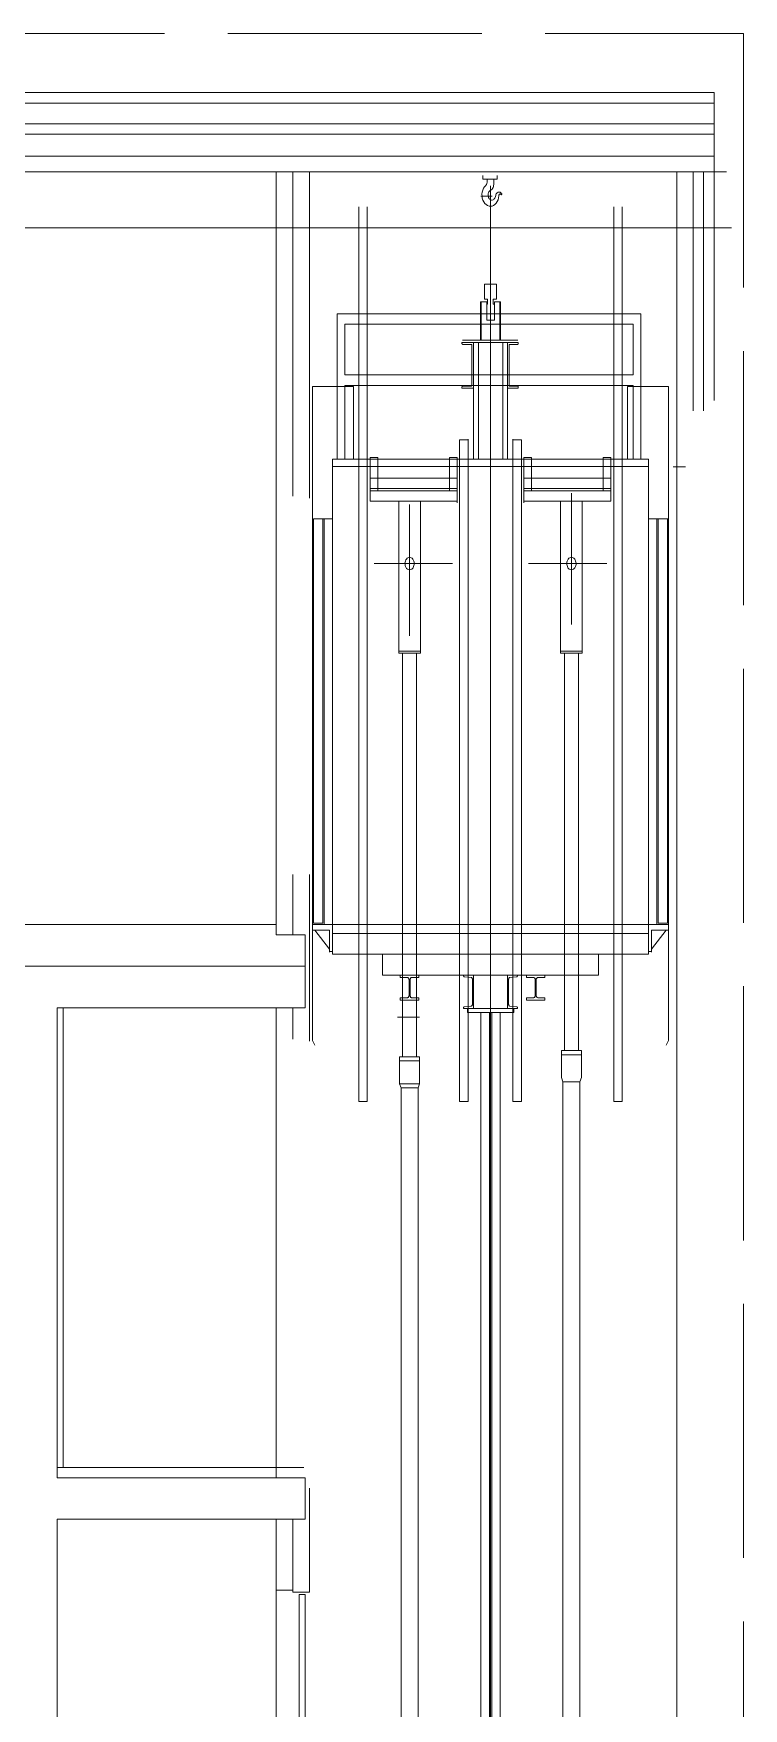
# Model space of a CAD drawing. Header units: millimetres. Extents: x 2546.3 to 2611.3, y 1346 to 1389.8.
# Drawn here: x 2604.56 to 2611.27, y 1373.97 to 1389.79 of the extents above; entities that cross this region are included whole.
import ezdxf

# ---------------------------------------------------------------- set-up
doc = ezdxf.new("R2010")
doc.units = ezdxf.units.MM
doc.linetypes.add('ACAD_ISO02W100', pattern=[15, 12, -3])
for name, color, linetype, lineweight in [('projection', 145, 'Continuous', 5), ('sect3', 251, 'Continuous', 15), ('wall sections', 7, 'Continuous', 5)]:
    doc.layers.add(name, color=color, linetype=linetype, lineweight=lineweight)
doc.layers.add('sect2', color=177, linetype='Continuous')
doc.layers.add('small section', color=35, linetype='Continuous')

msp = doc.modelspace()

# ---------------------------------------------------------------- linework, layer by layer
at = {"layer": 'projection', "color": 7, "linetype": 'ACAD_ISO02W100', "ltscale": 0.2}
msp.add_lwpolyline([(2546.397, 1389.787), (2611.271, 1389.787), (2611.271, 1347.605), (2546.397, 1347.605)], close=True, dxfattribs=at)
at = {"layer": 'sect2', "linetype": 'Continuous', "lineweight": 0}
for points in [[(2595.697, 1389.228), (2610.993, 1389.228)], [(2610.993, 1389.13), (2610.993, 1389.228)], [(2610.993, 1388.933), (2610.993, 1388.835)], [(2610.993, 1388.629), (2610.993, 1388.481)], [(2603.976, 1381.37), (2606.854, 1381.37)], [(2606.854, 1381.272), (2606.854, 1381.37)], [(2607.128, 1381.272), (2606.854, 1381.272)], [(2607.128, 1381.272), (2607.128, 1380.977)], [(2604.782, 1376.243), (2607.113, 1376.243)], [(2606.854, 1376.144), (2606.854, 1376.243)]]:
    msp.add_lwpolyline(points, dxfattribs=at)
at = {"layer": 'sect3', "linetype": 'Continuous', "lineweight": 0}
for points in [[(2547.84, 1388.481), (2611.111, 1388.481)], [(2608.808, 1388.445), (2608.808, 1388.411)], [(2608.847, 1388.411), (2608.808, 1388.411)], [(2608.847, 1388.385), (2608.847, 1388.378), (2608.845, 1388.372), (2608.843, 1388.366), (2608.841, 1388.361), (2608.838, 1388.356), (2608.834, 1388.352)], [(2608.847, 1388.385), (2608.847, 1388.411)], [(2608.909, 1388.411), (2608.847, 1388.411)], [(2608.909, 1388.362), (2608.908, 1388.352), (2608.907, 1388.341), (2608.903, 1388.332), (2608.899, 1388.324), (2608.894, 1388.316), (2608.887, 1388.311), (2608.88, 1388.306)], [(2608.943, 1388.445), (2608.943, 1388.411), (2608.909, 1388.411)], [(2608.909, 1388.362), (2608.909, 1388.411)], [(2610.796, 1388.481), (2610.796, 1386.222)], [(2610.894, 1388.481), (2610.894, 1386.222)], [(2610.993, 1388.481), (2610.993, 1386.321)], [(2608.894, 1388.249), (2608.787, 1388.249)], [(2608.957, 1388.255), (2608.955, 1388.236), (2608.95, 1388.217), (2608.942, 1388.2), (2608.933, 1388.185), (2608.921, 1388.172), (2608.908, 1388.163), (2608.894, 1388.157), (2608.879, 1388.155), (2608.865, 1388.156), (2608.851, 1388.161), (2608.838, 1388.17), (2608.825, 1388.181), (2608.815, 1388.196), (2608.807, 1388.212), (2608.801, 1388.23), (2608.799, 1388.25), (2608.798, 1388.27), (2608.8, 1388.289), (2608.805, 1388.307), (2608.813, 1388.325), (2608.822, 1388.34), (2608.834, 1388.352)], [(2608.928, 1388.257), (2608.926, 1388.247), (2608.924, 1388.238), (2608.92, 1388.231), (2608.915, 1388.224), (2608.909, 1388.219), (2608.903, 1388.215), (2608.896, 1388.213), (2608.89, 1388.213), (2608.883, 1388.215), (2608.876, 1388.218), (2608.87, 1388.223), (2608.865, 1388.229), (2608.861, 1388.237), (2608.859, 1388.246), (2608.857, 1388.255), (2608.857, 1388.264), (2608.858, 1388.274), (2608.86, 1388.282), (2608.864, 1388.29), (2608.868, 1388.297), (2608.874, 1388.302), (2608.88, 1388.306)], [(2608.879, 1382.275), (2608.879, 1388.347)], [(2608.928, 1388.257), (2608.93, 1388.264), (2608.934, 1388.272), (2608.938, 1388.278), (2608.943, 1388.283), (2608.95, 1388.287), (2608.956, 1388.289), (2608.962, 1388.289), (2608.969, 1388.288), (2608.974, 1388.284), (2608.98, 1388.28), (2608.985, 1388.274)], [(2608.957, 1388.255), (2608.957, 1388.258), (2608.959, 1388.261), (2608.96, 1388.264), (2608.961, 1388.266), (2608.963, 1388.268), (2608.965, 1388.27), (2608.968, 1388.27), (2608.97, 1388.271), (2608.972, 1388.27), (2608.974, 1388.27), (2608.977, 1388.268), (2608.978, 1388.266)], [(2608.985, 1388.274), (2608.985, 1388.273), (2608.986, 1388.272), (2608.986, 1388.271), (2608.986, 1388.27), (2608.986, 1388.269), (2608.986, 1388.268), (2608.985, 1388.267), (2608.985, 1388.266), (2608.984, 1388.265), (2608.983, 1388.264), (2608.982, 1388.264), (2608.982, 1388.264), (2608.981, 1388.264), (2608.98, 1388.264), (2608.979, 1388.265), (2608.978, 1388.266)], [(2607.633, 1388.15), (2607.633, 1382.029)], [(2607.713, 1388.15), (2607.713, 1382.024)], [(2610.045, 1384.721), (2610.045, 1388.149)], [(2610.125, 1381.089), (2610.125, 1388.149)], [(2600.533, 1387.951), (2611.157, 1387.951)], [(2608.821, 1387.278), (2608.821, 1387.42)], [(2608.936, 1387.42), (2608.821, 1387.42)], [(2608.936, 1387.278), (2608.936, 1387.42)], [(2608.784, 1387.252), (2608.784, 1386.889), (2608.614, 1386.889)], [(2608.792, 1387.252), (2608.784, 1387.252)], [(2608.843, 1387.252), (2608.792, 1387.252)], [(2608.792, 1387.252), (2608.792, 1386.889)], [(2608.852, 1387.278), (2608.821, 1387.278)], [(2608.843, 1387.252), (2608.843, 1387.23)], [(2608.852, 1387.23), (2608.852, 1387.278)], [(2608.905, 1387.23), (2608.905, 1387.278)], [(2608.936, 1387.278), (2608.905, 1387.278)], [(2608.916, 1387.252), (2608.916, 1387.23)], [(2608.966, 1387.252), (2608.916, 1387.252)], [(2608.974, 1387.252), (2608.966, 1387.252)], [(2608.966, 1387.252), (2608.966, 1386.889)], [(2608.974, 1387.252), (2608.974, 1386.907)], [(2610.3, 1387.14), (2607.429, 1387.14), (2607.429, 1385.765), (2607.385, 1385.765)], [(2608.852, 1387.23), (2608.843, 1387.23), (2608.843, 1387.079)], [(2608.916, 1387.23), (2608.905, 1387.23)], [(2608.916, 1387.23), (2608.916, 1387.079)], [(2610.3, 1385.765), (2610.3, 1387.14)], [(2610.227, 1387.042), (2607.502, 1387.042), (2607.502, 1386.562), (2610.227, 1386.562), (2610.227, 1387.042)], [(2608.916, 1387.079), (2608.843, 1387.079)], [(2608.765, 1386.869), (2608.704, 1386.869)], [(2608.996, 1386.869), (2608.765, 1386.869)], [(2608.765, 1386.869), (2608.765, 1385.765)], [(2608.792, 1386.889), (2608.784, 1386.889)], [(2608.966, 1386.889), (2608.792, 1386.889)], [(2608.974, 1386.907), (2608.974, 1386.889), (2608.966, 1386.889)], [(2609.138, 1386.889), (2608.974, 1386.889)], [(2609.039, 1386.869), (2608.996, 1386.869)], [(2608.996, 1386.869), (2608.996, 1385.765)], [(2607.502, 1385.765), (2607.502, 1386.463)], [(2607.502, 1386.463), (2610.227, 1386.463), (2610.227, 1385.765), (2610.3, 1385.765)], [(2607.195, 1386.451), (2607.195, 1385.202)], [(2607.583, 1386.451), (2607.195, 1386.451)], [(2608.719, 1386.437), (2608.719, 1385.765), (2607.502, 1385.765)], [(2607.583, 1386.451), (2607.583, 1385.765)], [(2609.039, 1386.437), (2609.039, 1385.765), (2608.996, 1385.765)], [(2610.175, 1385.765), (2610.175, 1386.451)], [(2610.563, 1385.202), (2610.563, 1386.451), (2610.175, 1386.451)], [(2608.667, 1385.949), (2608.587, 1385.949)], [(2608.587, 1385.949), (2608.587, 1382.024)], [(2608.667, 1385.956), (2608.667, 1385.949)], [(2608.667, 1385.949), (2608.667, 1382.029)], [(2609.171, 1385.949), (2609.09, 1385.949), (2609.09, 1385.956)], [(2609.09, 1380.539), (2609.09, 1385.949)], [(2609.171, 1380.893), (2609.171, 1385.949)], [(2607.385, 1385.696), (2607.385, 1385.765)], [(2610.373, 1385.696), (2607.385, 1385.696)], [(2607.385, 1385.202), (2607.385, 1385.696)], [(2607.502, 1385.765), (2607.429, 1385.765)], [(2607.74, 1385.585), (2607.74, 1385.782)], [(2607.813, 1385.782), (2607.74, 1385.782)], [(2608.49, 1385.586), (2607.813, 1385.586), (2607.813, 1385.782)], [(2608.49, 1385.586), (2608.49, 1385.782)], [(2608.563, 1385.782), (2608.49, 1385.782)], [(2608.563, 1385.571), (2608.563, 1385.782)], [(2608.765, 1385.765), (2608.719, 1385.765)], [(2608.996, 1385.765), (2608.765, 1385.765)], [(2609.039, 1385.765), (2610.227, 1385.765)], [(2609.195, 1385.782), (2609.195, 1385.571)], [(2609.268, 1385.782), (2609.195, 1385.782)], [(2609.268, 1385.782), (2609.268, 1385.586)], [(2609.945, 1385.782), (2609.945, 1385.586)], [(2610.018, 1385.782), (2609.945, 1385.782)], [(2610.018, 1385.782), (2610.018, 1385.585)], [(2610.3, 1385.765), (2610.373, 1385.765)], [(2610.373, 1385.696), (2610.373, 1385.765)], [(2610.373, 1385.696), (2610.373, 1385.202)], [(2610.373, 1385.696), (2610.373, 1385.271)], [(2610.723, 1385.694), (2610.607, 1385.694)], [(2607.813, 1385.586), (2607.74, 1385.585)], [(2607.74, 1385.37), (2607.74, 1385.585)], [(2608.49, 1385.468), (2607.813, 1385.468), (2607.813, 1385.586)], [(2608.563, 1385.468), (2608.49, 1385.468), (2608.49, 1385.586)], [(2608.563, 1385.586), (2608.49, 1385.586)], [(2608.563, 1385.355), (2608.563, 1385.586)], [(2609.268, 1385.586), (2609.195, 1385.586)], [(2609.195, 1385.586), (2609.195, 1385.355)], [(2609.945, 1385.586), (2609.268, 1385.586)], [(2609.268, 1385.586), (2609.268, 1385.468)], [(2609.945, 1385.586), (2609.945, 1385.468)], [(2610.018, 1385.585), (2609.945, 1385.586)], [(2610.018, 1385.585), (2610.018, 1385.37)], [(2606.854, 1385.416), (2606.854, 1381.37)], [(2608.563, 1385.488), (2607.74, 1385.488)], [(2607.813, 1385.468), (2607.74, 1385.468)], [(2608.563, 1385.37), (2607.74, 1385.37)], [(2608.012, 1385.37), (2608.012, 1384.829)], [(2608.216, 1385.37), (2608.216, 1384.829)], [(2610.018, 1385.488), (2609.195, 1385.488)], [(2609.268, 1385.488), (2609.195, 1385.488)], [(2609.268, 1385.468), (2609.195, 1385.468)], [(2610.018, 1385.37), (2609.195, 1385.37)], [(2609.945, 1385.468), (2609.268, 1385.468)], [(2609.542, 1384.829), (2609.542, 1385.37)], [(2609.644, 1385.446), (2609.644, 1384.205)], [(2609.746, 1384.829), (2609.746, 1385.37)], [(2610.018, 1385.468), (2609.945, 1385.468)], [(2607.195, 1381.37), (2607.195, 1385.202)], [(2607.205, 1381.382), (2607.205, 1385.202)], [(2607.294, 1385.202), (2607.205, 1385.202)], [(2607.294, 1381.382), (2607.294, 1385.202)], [(2607.307, 1385.202), (2607.294, 1385.202)], [(2607.385, 1381.37), (2607.385, 1385.202), (2607.307, 1385.202)], [(2607.307, 1381.37), (2607.307, 1385.202)], [(2608.114, 1384.096), (2608.114, 1385.338)], [(2610.373, 1385.202), (2610.373, 1381.37)], [(2610.451, 1385.202), (2610.373, 1385.202)], [(2610.464, 1385.202), (2610.451, 1385.202), (2610.451, 1381.37)], [(2610.553, 1385.202), (2610.464, 1385.202), (2610.464, 1381.382)], [(2610.563, 1385.202), (2610.553, 1385.202), (2610.553, 1381.382)], [(2610.563, 1385.202), (2610.563, 1381.37)], [(2607.778, 1384.78), (2607.781, 1384.78)], [(2607.781, 1384.78), (2607.875, 1384.78)], [(2607.875, 1384.78), (2608.07, 1384.78)], [(2608.012, 1383.954), (2608.012, 1384.829)], [(2608.114, 1384.839), (2608.122, 1384.838), (2608.13, 1384.835), (2608.137, 1384.83), (2608.144, 1384.822), (2608.149, 1384.814), (2608.154, 1384.804), (2608.156, 1384.794), (2608.157, 1384.783), (2608.157, 1384.772), (2608.155, 1384.761), (2608.151, 1384.751), (2608.147, 1384.741), (2608.141, 1384.734), (2608.134, 1384.727), (2608.126, 1384.724), (2608.118, 1384.721), (2608.11, 1384.721), (2608.101, 1384.724), (2608.094, 1384.727), (2608.086, 1384.734), (2608.081, 1384.741), (2608.076, 1384.751), (2608.072, 1384.761), (2608.071, 1384.772), (2608.07, 1384.783), (2608.071, 1384.794), (2608.074, 1384.804), (2608.078, 1384.814), (2608.084, 1384.822), (2608.09, 1384.83), (2608.097, 1384.835), (2608.106, 1384.838), (2608.114, 1384.839)], [(2608.07, 1384.78), (2608.52, 1384.78)], [(2608.216, 1383.954), (2608.216, 1384.829)], [(2609.238, 1384.78), (2609.688, 1384.78)], [(2609.542, 1384.829), (2609.542, 1383.954)], [(2609.644, 1384.839), (2609.653, 1384.838), (2609.661, 1384.835), (2609.668, 1384.83), (2609.675, 1384.822), (2609.68, 1384.814), (2609.684, 1384.804), (2609.687, 1384.794), (2609.688, 1384.783), (2609.688, 1384.772), (2609.685, 1384.761), (2609.682, 1384.751), (2609.677, 1384.741), (2609.671, 1384.734), (2609.664, 1384.727), (2609.657, 1384.724), (2609.649, 1384.721), (2609.64, 1384.721), (2609.632, 1384.724), (2609.624, 1384.727), (2609.617, 1384.734), (2609.611, 1384.741), (2609.606, 1384.751), (2609.603, 1384.761), (2609.601, 1384.772), (2609.601, 1384.783), (2609.602, 1384.794), (2609.605, 1384.804), (2609.609, 1384.814), (2609.614, 1384.822), (2609.62, 1384.83), (2609.628, 1384.835), (2609.636, 1384.838), (2609.644, 1384.839)], [(2609.688, 1384.78), (2609.883, 1384.78)], [(2609.746, 1384.829), (2609.746, 1383.954)], [(2609.883, 1384.78), (2609.98, 1384.78)], [(2610.045, 1381.089), (2610.045, 1384.721)], [(2608.012, 1383.935), (2608.012, 1383.954)], [(2608.216, 1383.954), (2608.012, 1383.954)], [(2608.179, 1383.935), (2608.012, 1383.935)], [(2608.048, 1383.935), (2608.048, 1380.893)], [(2608.179, 1380.893), (2608.179, 1383.935)], [(2608.216, 1383.935), (2608.179, 1383.935)], [(2608.216, 1383.935), (2608.216, 1383.954)], [(2609.542, 1383.954), (2609.542, 1383.935)], [(2609.746, 1383.954), (2609.542, 1383.954)], [(2609.746, 1383.935), (2609.542, 1383.935)], [(2609.579, 1383.935), (2609.579, 1380.893)], [(2609.71, 1383.935), (2609.71, 1380.893)], [(2609.746, 1383.954), (2609.746, 1383.935)], [(2608.879, 1349.211), (2608.879, 1382.275)], [(2607.633, 1382.029), (2607.633, 1381.089)], [(2608.667, 1382.029), (2608.667, 1380.539)], [(2607.713, 1382.024), (2607.713, 1381.089)], [(2608.587, 1382.024), (2608.587, 1380.893)], [(2607.307, 1381.625), (2607.307, 1381.617)], [(2610.451, 1381.617), (2610.451, 1381.625)], [(2607.195, 1380.275), (2607.195, 1381.37)], [(2607.294, 1381.382), (2607.205, 1381.382)], [(2607.356, 1381.137), (2607.218, 1381.317)], [(2608.179, 1381.37), (2607.385, 1381.37)], [(2607.385, 1381.089), (2607.385, 1381.285), (2607.385, 1381.37)], [(2607.385, 1381.089), (2607.385, 1381.285)], [(2607.633, 1381.285), (2607.385, 1381.285)], [(2607.713, 1381.285), (2607.633, 1381.285)], [(2610.045, 1381.285), (2607.713, 1381.285)], [(2610.373, 1381.37), (2608.179, 1381.37)], [(2610.045, 1381.285), (2610.125, 1381.285)], [(2610.125, 1381.285), (2610.373, 1381.285)], [(2610.373, 1381.285), (2610.373, 1381.089)], [(2610.541, 1381.317), (2610.402, 1381.137)], [(2610.553, 1381.382), (2610.464, 1381.382)], [(2610.563, 1381.37), (2610.563, 1380.275), (2610.54, 1380.231)], [(2607.859, 1381.089), (2607.385, 1381.089)], [(2607.385, 1381.089), (2607.649, 1381.089)], [(2607.409, 1381.089), (2607.385, 1381.089)], [(2607.633, 1379.7), (2607.633, 1381.089)], [(2607.713, 1381.089), (2607.713, 1379.7)], [(2607.859, 1380.893), (2607.859, 1381.089)], [(2609.9, 1381.089), (2607.859, 1381.089)], [(2609.9, 1381.089), (2609.9, 1380.893)], [(2610.373, 1381.089), (2609.9, 1381.089)], [(2610.045, 1379.7), (2610.045, 1381.089)], [(2610.125, 1379.7), (2610.125, 1381.089)], [(2610.285, 1381.089), (2610.373, 1381.089)], [(2610.349, 1381.089), (2610.285, 1381.089)], [(2610.373, 1381.089), (2610.349, 1381.089)], [(2608.179, 1380.893), (2607.859, 1380.893)], [(2608.048, 1380.122), (2608.048, 1380.893)], [(2609.9, 1380.893), (2608.179, 1380.893)], [(2608.179, 1380.122), (2608.179, 1380.893)], [(2608.587, 1379.7), (2608.587, 1380.893)], [(2609.171, 1379.7), (2609.171, 1380.893)], [(2609.579, 1380.179), (2609.579, 1380.893)], [(2609.579, 1380.724), (2609.579, 1380.807)], [(2609.71, 1380.179), (2609.71, 1380.893)], [(2608.209, 1380.495), (2608, 1380.495)], [(2609.098, 1380.578), (2609.098, 1380.539), (2608.66, 1380.539), (2608.66, 1380.578), (2609.098, 1380.578)], [(2608.667, 1380.539), (2608.667, 1379.7)], [(2608.787, 1380.539), (2608.787, 1350.587)], [(2608.868, 1380.539), (2608.868, 1350.587)], [(2608.891, 1380.539), (2608.891, 1350.587)], [(2608.971, 1380.539), (2608.971, 1350.587)], [(2609.09, 1379.7), (2609.09, 1380.539)], [(2606.854, 1380.288), (2606.854, 1376.243)], [(2607.218, 1380.231), (2607.195, 1380.275)], [(2609.55, 1380.179), (2609.55, 1380.14)], [(2609.739, 1380.179), (2609.55, 1380.179)], [(2609.55, 1380.14), (2609.55, 1379.924)], [(2609.739, 1380.14), (2609.55, 1380.14)], [(2609.739, 1380.179), (2609.739, 1380.14)], [(2609.739, 1380.14), (2609.739, 1379.924)], [(2608.179, 1380.122), (2608.019, 1380.122)], [(2608.019, 1380.122), (2608.019, 1379.866)], [(2608.209, 1380.083), (2608.019, 1380.083)], [(2608.209, 1380.122), (2608.179, 1380.122)], [(2608.209, 1380.122), (2608.209, 1379.866)], [(2608.033, 1379.827), (2608.019, 1379.866)], [(2608.209, 1379.866), (2608.019, 1379.866)], [(2608.194, 1379.827), (2608.033, 1379.827)], [(2608.033, 1379.827), (2608.033, 1353.044)], [(2608.209, 1379.866), (2608.194, 1379.827)], [(2608.194, 1379.827), (2608.194, 1353.044)], [(2609.55, 1379.924), (2609.564, 1379.885)], [(2609.724, 1379.885), (2609.564, 1379.885)], [(2609.564, 1379.885), (2609.564, 1353.044)], [(2609.739, 1379.924), (2609.724, 1379.885)], [(2609.724, 1379.885), (2609.724, 1353.044)], [(2607.713, 1379.7), (2607.633, 1379.7)], [(2608.667, 1379.7), (2608.587, 1379.7)], [(2609.171, 1379.7), (2609.09, 1379.7)], [(2610.125, 1379.7), (2610.045, 1379.7)], [(2606.854, 1375.083), (2606.854, 1371.037)]]:
    msp.add_lwpolyline(points, dxfattribs=at)
at = {"layer": 'small section', "linetype": 'Continuous', "lineweight": 0}
for points in [[(2606.854, 1385.416), (2606.854, 1388.481)], [(2607.011, 1388.481), (2607.011, 1385.416)], [(2607.168, 1385.397), (2607.168, 1388.481)], [(2608.609, 1386.869), (2608.704, 1386.869)], [(2608.609, 1386.859), (2608.609, 1386.869)], [(2608.617, 1386.849), (2608.615, 1386.85), (2608.614, 1386.85), (2608.613, 1386.851), (2608.612, 1386.852), (2608.611, 1386.853), (2608.61, 1386.854), (2608.61, 1386.856), (2608.609, 1386.858), (2608.609, 1386.859)], [(2608.617, 1386.849), (2608.697, 1386.849)], [(2608.697, 1386.849), (2608.698, 1386.849), (2608.7, 1386.849), (2608.701, 1386.848), (2608.702, 1386.846), (2608.703, 1386.845), (2608.704, 1386.844), (2608.704, 1386.841), (2608.704, 1386.84)], [(2608.704, 1386.869), (2608.719, 1386.869)], [(2608.704, 1386.84), (2608.704, 1386.466)], [(2608.719, 1386.437), (2608.719, 1386.869)], [(2609.142, 1386.869), (2609.039, 1386.869)], [(2609.039, 1386.869), (2609.039, 1386.437)], [(2609.054, 1386.84), (2609.054, 1386.841), (2609.055, 1386.844), (2609.055, 1386.845), (2609.056, 1386.846), (2609.057, 1386.848), (2609.059, 1386.849), (2609.06, 1386.849), (2609.061, 1386.849)], [(2609.054, 1386.84), (2609.054, 1386.466)], [(2609.134, 1386.849), (2609.061, 1386.849)], [(2609.142, 1386.859), (2609.141, 1386.857), (2609.141, 1386.855), (2609.14, 1386.854), (2609.139, 1386.853), (2609.138, 1386.851), (2609.137, 1386.85), (2609.135, 1386.85), (2609.134, 1386.849)], [(2609.142, 1386.869), (2609.142, 1386.859)], [(2608.704, 1386.466), (2608.704, 1386.464), (2608.704, 1386.463), (2608.703, 1386.461), (2608.703, 1386.46), (2608.701, 1386.459), (2608.7, 1386.458), (2608.699, 1386.457), (2608.698, 1386.456), (2608.697, 1386.456)], [(2609.061, 1386.456), (2609.06, 1386.456), (2609.059, 1386.457), (2609.057, 1386.458), (2609.056, 1386.459), (2609.055, 1386.461), (2609.055, 1386.463), (2609.054, 1386.464), (2609.054, 1386.466)], [(2608.609, 1386.447), (2608.609, 1386.448), (2608.61, 1386.45), (2608.61, 1386.451), (2608.611, 1386.453), (2608.612, 1386.454), (2608.613, 1386.455), (2608.614, 1386.456), (2608.615, 1386.456), (2608.617, 1386.456)], [(2608.609, 1386.447), (2608.609, 1386.437)], [(2608.609, 1386.437), (2608.719, 1386.437)], [(2608.617, 1386.456), (2608.697, 1386.456)], [(2609.039, 1386.437), (2609.142, 1386.437)], [(2609.134, 1386.456), (2609.061, 1386.456)], [(2609.134, 1386.456), (2609.135, 1386.456), (2609.137, 1386.456), (2609.138, 1386.455), (2609.139, 1386.454), (2609.14, 1386.452), (2609.141, 1386.45), (2609.141, 1386.448), (2609.142, 1386.447)], [(2609.142, 1386.447), (2609.142, 1386.437)], [(2607.011, 1381.842), (2607.011, 1381.272)], [(2607.168, 1380.27), (2607.168, 1381.842)], [(2607.307, 1381.37), (2607.195, 1381.37)], [(2607.218, 1381.317), (2607.195, 1381.317)], [(2607.356, 1381.317), (2607.218, 1381.317)], [(2607.385, 1381.37), (2607.307, 1381.37)], [(2607.356, 1381.137), (2607.356, 1381.317)], [(2607.385, 1381.285), (2607.385, 1381.115)], [(2610.373, 1381.37), (2610.324, 1381.37)], [(2610.373, 1381.37), (2610.373, 1381.285)], [(2610.451, 1381.37), (2610.373, 1381.37)], [(2610.373, 1381.115), (2610.373, 1381.285)], [(2610.402, 1381.317), (2610.402, 1381.137)], [(2610.541, 1381.317), (2610.402, 1381.317)], [(2610.563, 1381.37), (2610.451, 1381.37)], [(2610.563, 1381.317), (2610.541, 1381.317)], [(2607.356, 1381.115), (2607.356, 1381.137)], [(2607.385, 1381.115), (2607.356, 1381.115)], [(2607.356, 1381.11), (2607.356, 1381.115)], [(2607.385, 1381.11), (2607.385, 1381.115)], [(2610.373, 1381.115), (2610.373, 1381.11)], [(2610.402, 1381.115), (2610.373, 1381.115)], [(2610.402, 1381.137), (2610.402, 1381.115)], [(2610.402, 1381.115), (2610.402, 1381.11)], [(2608.026, 1380.893), (2608.114, 1380.893)], [(2608.026, 1380.871), (2608.026, 1380.893)], [(2608.092, 1380.871), (2608.026, 1380.871)], [(2608.092, 1380.871), (2608.094, 1380.871), (2608.097, 1380.869), (2608.1, 1380.868), (2608.103, 1380.866), (2608.105, 1380.862), (2608.107, 1380.859), (2608.108, 1380.855), (2608.109, 1380.851), (2608.109, 1380.847)], [(2608.109, 1380.775), (2608.109, 1380.847)], [(2608.109, 1380.702), (2608.109, 1380.775)], [(2608.114, 1380.893), (2608.201, 1380.893), (2608.201, 1380.871), (2608.136, 1380.871)], [(2608.119, 1380.847), (2608.119, 1380.852), (2608.12, 1380.856), (2608.122, 1380.86), (2608.124, 1380.864), (2608.126, 1380.867), (2608.129, 1380.869), (2608.132, 1380.871), (2608.136, 1380.871)], [(2608.119, 1380.847), (2608.119, 1380.775)], [(2608.119, 1380.775), (2608.119, 1380.702)], [(2608.624, 1380.888), (2608.624, 1380.893), (2608.719, 1380.893), (2608.719, 1380.735)], [(2608.631, 1380.877), (2608.63, 1380.877), (2608.628, 1380.878), (2608.627, 1380.879), (2608.626, 1380.881), (2608.625, 1380.882), (2608.625, 1380.884), (2608.624, 1380.886), (2608.624, 1380.888)], [(2608.697, 1380.87), (2608.631, 1380.877)], [(2608.697, 1380.87), (2608.7, 1380.869), (2608.701, 1380.868), (2608.703, 1380.867), (2608.705, 1380.865), (2608.706, 1380.863), (2608.707, 1380.86), (2608.708, 1380.858), (2608.708, 1380.855)], [(2608.708, 1380.735), (2608.708, 1380.855)], [(2609.039, 1380.893), (2609.134, 1380.893)], [(2609.039, 1380.735), (2609.039, 1380.893)], [(2609.05, 1380.855), (2609.051, 1380.858), (2609.051, 1380.86), (2609.052, 1380.863), (2609.053, 1380.865), (2609.055, 1380.867), (2609.056, 1380.868), (2609.059, 1380.869), (2609.06, 1380.87)], [(2609.05, 1380.855), (2609.05, 1380.735)], [(2609.127, 1380.877), (2609.06, 1380.87)], [(2609.134, 1380.888), (2609.134, 1380.886), (2609.134, 1380.884), (2609.133, 1380.882), (2609.132, 1380.881), (2609.131, 1380.879), (2609.13, 1380.878), (2609.128, 1380.877), (2609.127, 1380.877)], [(2609.134, 1380.893), (2609.134, 1380.888)], [(2609.219, 1380.893), (2609.306, 1380.893)], [(2609.219, 1380.871), (2609.219, 1380.893)], [(2609.306, 1380.893), (2609.264, 1380.893), (2609.219, 1380.893)], [(2609.394, 1380.893), (2609.219, 1380.893)], [(2609.284, 1380.871), (2609.219, 1380.871)], [(2609.284, 1380.871), (2609.288, 1380.871), (2609.29, 1380.869), (2609.294, 1380.867), (2609.297, 1380.864), (2609.298, 1380.86), (2609.3, 1380.856), (2609.301, 1380.852), (2609.302, 1380.847)], [(2609.302, 1380.775), (2609.302, 1380.847)], [(2609.302, 1380.702), (2609.302, 1380.775)], [(2609.306, 1380.893), (2609.394, 1380.893), (2609.394, 1380.871), (2609.328, 1380.871)], [(2609.349, 1380.893), (2609.306, 1380.893)], [(2609.311, 1380.847), (2609.311, 1380.852), (2609.312, 1380.856), (2609.314, 1380.86), (2609.316, 1380.864), (2609.319, 1380.867), (2609.321, 1380.869), (2609.325, 1380.871), (2609.328, 1380.871)], [(2609.311, 1380.847), (2609.311, 1380.775)], [(2609.311, 1380.775), (2609.311, 1380.702)], [(2609.394, 1380.893), (2609.349, 1380.893)], [(2608.114, 1380.656), (2608.026, 1380.656), (2608.026, 1380.678), (2608.092, 1380.678)], [(2608.109, 1380.702), (2608.109, 1380.698), (2608.108, 1380.694), (2608.107, 1380.69), (2608.105, 1380.686), (2608.103, 1380.684), (2608.1, 1380.681), (2608.097, 1380.68), (2608.094, 1380.678), (2608.092, 1380.678)], [(2608.201, 1380.656), (2608.114, 1380.656)], [(2608.136, 1380.678), (2608.132, 1380.678), (2608.129, 1380.68), (2608.126, 1380.682), (2608.124, 1380.685), (2608.122, 1380.689), (2608.12, 1380.693), (2608.119, 1380.697), (2608.119, 1380.702)], [(2608.136, 1380.678), (2608.201, 1380.678)], [(2608.201, 1380.678), (2608.201, 1380.656)], [(2608.708, 1380.615), (2608.708, 1380.612), (2608.707, 1380.61), (2608.706, 1380.607), (2608.705, 1380.605), (2608.703, 1380.603), (2608.701, 1380.602), (2608.7, 1380.601), (2608.697, 1380.6)], [(2608.708, 1380.615), (2608.708, 1380.735)], [(2608.719, 1380.735), (2608.719, 1380.578)], [(2609.134, 1380.582), (2609.134, 1380.578), (2609.039, 1380.578), (2609.039, 1380.735)], [(2609.05, 1380.735), (2609.05, 1380.615)], [(2609.06, 1380.6), (2609.059, 1380.601), (2609.056, 1380.602), (2609.055, 1380.603), (2609.053, 1380.605), (2609.052, 1380.607), (2609.051, 1380.61), (2609.051, 1380.612), (2609.05, 1380.615)], [(2609.306, 1380.656), (2609.219, 1380.656), (2609.219, 1380.678), (2609.284, 1380.678)], [(2609.219, 1380.656), (2609.264, 1380.656)], [(2609.306, 1380.656), (2609.264, 1380.656)], [(2609.302, 1380.702), (2609.301, 1380.697), (2609.3, 1380.693), (2609.298, 1380.689), (2609.297, 1380.685), (2609.294, 1380.682), (2609.29, 1380.68), (2609.288, 1380.678), (2609.284, 1380.678)], [(2609.394, 1380.656), (2609.306, 1380.656)], [(2609.306, 1380.656), (2609.349, 1380.656), (2609.394, 1380.656)], [(2609.328, 1380.678), (2609.325, 1380.678), (2609.321, 1380.68), (2609.319, 1380.682), (2609.316, 1380.685), (2609.314, 1380.689), (2609.312, 1380.693), (2609.311, 1380.697), (2609.311, 1380.702)], [(2609.328, 1380.678), (2609.394, 1380.678)], [(2609.394, 1380.678), (2609.394, 1380.656)], [(2606.854, 1380.584), (2606.854, 1380.288)], [(2607.011, 1380.584), (2607.011, 1380.288)], [(2608.624, 1380.582), (2608.624, 1380.585), (2608.625, 1380.586), (2608.625, 1380.588), (2608.626, 1380.59), (2608.627, 1380.591), (2608.628, 1380.592), (2608.63, 1380.593), (2608.631, 1380.593)], [(2608.624, 1380.578), (2608.624, 1380.582)], [(2608.719, 1380.578), (2608.624, 1380.578)], [(2608.631, 1380.593), (2608.697, 1380.6)], [(2609.06, 1380.6), (2609.127, 1380.593)], [(2609.127, 1380.593), (2609.128, 1380.593), (2609.13, 1380.592), (2609.131, 1380.591), (2609.132, 1380.59), (2609.133, 1380.588), (2609.134, 1380.586), (2609.134, 1380.585), (2609.134, 1380.582)], [(2607.168, 1375.064), (2607.168, 1376.046)], [(2606.854, 1375.752), (2606.854, 1375.083)], [(2607.011, 1375.752), (2607.011, 1375.083)], [(2606.854, 1375.083), (2607.011, 1375.083)], [(2607.011, 1375.083), (2607.011, 1375.064)], [(2607.011, 1375.064), (2607.149, 1375.064)], [(2607.128, 1375.041), (2607.07, 1375.041)], [(2607.07, 1375.041), (2607.07, 1371.064)], [(2607.128, 1375.041), (2607.128, 1371.037)], [(2607.149, 1375.064), (2607.168, 1375.064)]]:
    msp.add_lwpolyline(points, dxfattribs=at)
at = {"layer": 'wall sections', "linetype": 'Continuous', "lineweight": 0}
for points in [[(2547.839, 1389.13), (2610.993, 1389.13)], [(2610.993, 1389.13), (2610.993, 1388.933)], [(2547.839, 1388.933), (2610.993, 1388.933)], [(2547.84, 1388.835), (2610.993, 1388.835)], [(2610.993, 1388.835), (2610.993, 1388.629)], [(2547.84, 1388.629), (2610.993, 1388.629)], [(2610.639, 1388.481), (2610.639, 1359.485)], [(2610.639, 1388.442), (2610.639, 1388.383)], [(2600.813, 1380.977), (2607.128, 1380.977)], [(2607.128, 1380.584), (2607.128, 1380.977)], [(2604.782, 1376.144), (2604.782, 1380.584)], [(2604.782, 1380.584), (2607.128, 1380.584)], [(2604.841, 1376.243), (2604.841, 1380.584)], [(2604.782, 1376.144), (2607.128, 1376.144)], [(2607.128, 1375.752), (2607.128, 1376.144)], [(2604.782, 1370.938), (2604.782, 1375.752)], [(2604.782, 1375.752), (2607.128, 1375.752)]]:
    msp.add_lwpolyline(points, dxfattribs=at)

doc.saveas('drawing.dxf')
